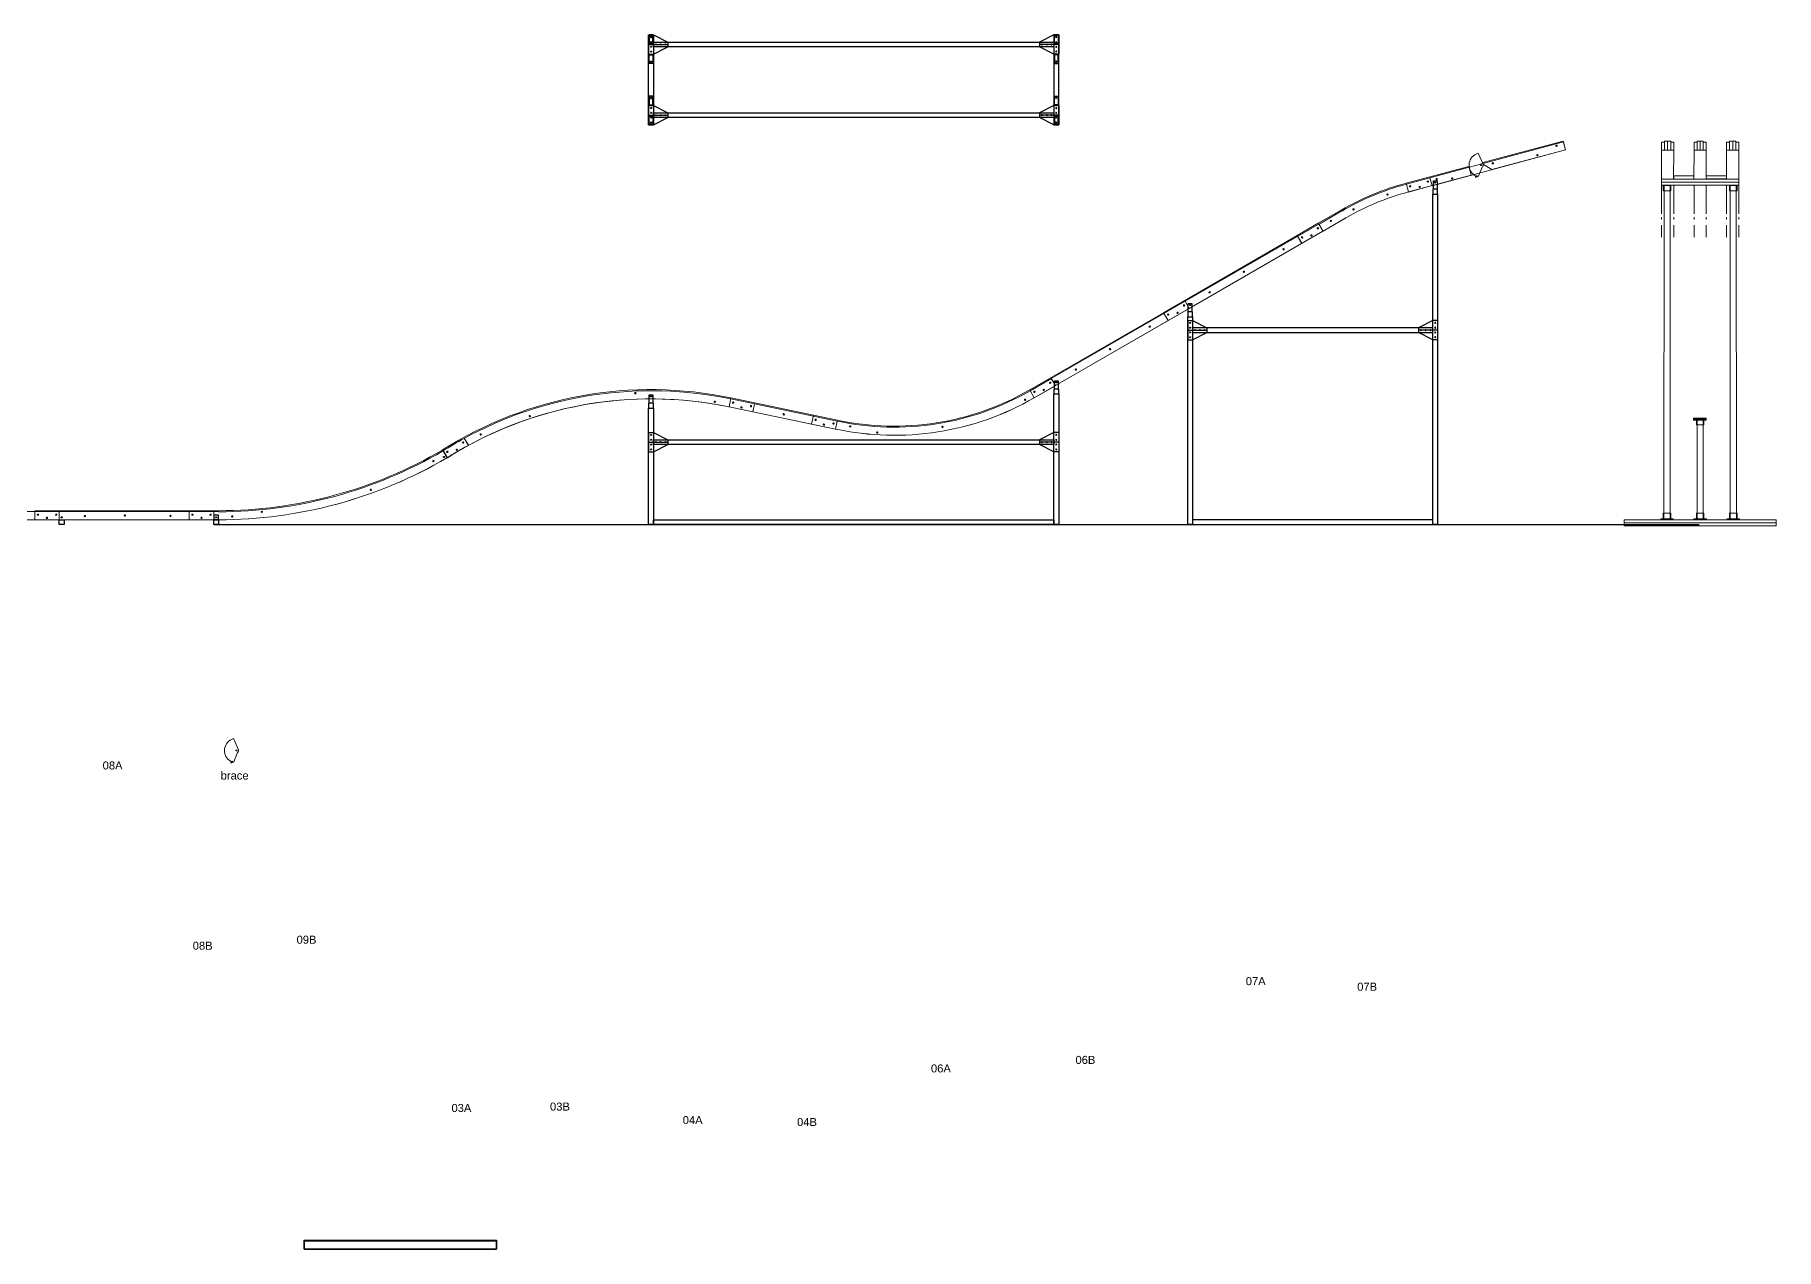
# Model space of a CAD drawing. Header units: millimetres. Extents: x -5533 to 28368, y -10878 to 14029.
# Drawn here: x 3861 to 14740, y -4556 to 3029 of the extents above; entities that cross this region are included whole.
import ezdxf

# ---------------------------------------------------------------- set-up
doc = ezdxf.new("R2010")
doc.units = ezdxf.units.MM
doc.layers.add('newTrack', color=7, linetype='Continuous', lineweight=20)
doc.layers.add('registration marking', color=7, linetype='Continuous', lineweight=20)
doc.styles.get("Standard").update_dxf_attribs({"font": 'arial.ttf'})

# ---------------------------------------------------------------- blocks, each defined once
blk = doc.blocks.new('bracev1')
at = {"color": 7, "linetype": 'Continuous', "lineweight": 5, "transparency": 33554687}
for p, q in [((-20, 75), (-32, 69)), ((12, 5), (-20, 75)), ((-38, -66), (-33, -78)), ((-33, -78), (-17, -70)), ((-17, -70), (5, -12))]:
    blk.add_line(p, q, dxfattribs=at)
for centre in [(0, 0), (-28, -69)]:
    blk.add_circle(centre, 2.5)
for radius, start, end in [(76.2, 114.4623, 240.1477), (12.7, 294.4623, 24.4623)]:
    blk.add_arc((0, 0), radius, start, end, dxfattribs=at)
blk = doc.blocks.new('02A')
blk.add_circle((15, 15), 3)
at = {"layer": 'newTrack'}
for p, q in [((0, 0), (0, 51)), ((0, 51), (965, 51)), ((965, 0), (0, 0)), ((965, 51), (965, 0))]:
    blk.add_line(p, q, dxfattribs=at)
for centre in [(832, 32), (889, 13), (946, 32)]:
    blk.add_circle(centre, 4, dxfattribs=at)
at = {"layer": 'registration marking', "color": 7, "transparency": 33554687}
for centre in [(161, 23), (410, 27), (695, 25)]:
    blk.add_circle(centre, 4, dxfattribs=at)
blk = doc.blocks.new('03A')
for centre in [(1439, 393), (15, 15)]:
    blk.add_circle(centre, 3)
at = {"layer": 'newTrack'}
for p, q in [((1591, 465), (1565, 509)), ((31, 51), (0, 51)), ((0, 51), (0, 0)), ((0, 0), (31, 0))]:
    blk.add_line(p, q, dxfattribs=at)
for centre in [(1519, 438), (1558, 483), (1460, 425)]:
    blk.add_circle(centre, 4, dxfattribs=at)
for centre, radius, start, end in [((2732, -1632), 2438, 118.5979, 122.242), ((2732, -1632), 2387, 118.5591, 122.2617), ((32, 2818), 2768, 269.974, 300.3657), ((32, 2818), 2818, 269.974, 300.3828)]:
    blk.add_arc(centre, radius, start, end, dxfattribs=at)
at = {"layer": 'registration marking', "color": 7, "transparency": 33554687}
for centre in [(1372, 366), (1372, 366), (982, 187), (982, 187), (115, 21), (115, 21), (301, 50), (301, 50)]:
    blk.add_circle(centre, 4, dxfattribs=at)
blk = doc.blocks.new('04A')
blk.add_circle((1141, 305), 3)
at = {"layer": 'newTrack'}
for p, q in [((1629, 240), (1778, 209)), ((1788, 259), (1639, 290)), ((1778, 209), (1788, 259)), ((-26, 44), (0, 0))]:
    blk.add_line(p, q, dxfattribs=at)
for centre in [(1654, 267), (1706, 237), (1766, 244)]:
    blk.add_circle(centre, 4, dxfattribs=at)
for radius, end in [(2438, 118.5973), (2387, 118.5585)]:
    blk.add_arc((1141, -2097), radius, 78.2203, end, dxfattribs=at)
at = {"layer": 'registration marking', "color": 7, "transparency": 33554687}
for centre in [(1043, 326), (1540, 272), (383, 183), (77, 68)]:
    blk.add_circle(centre, 4, dxfattribs=at)
blk = doc.blocks.new('05A')
at = {"layer": 'newTrack'}
for p, q in [((10, 50), (0, 0)), ((526, -58), (10, 50)), ((0, 0), (516, -108)), ((516, -108), (526, -58))]:
    blk.add_line(p, q, dxfattribs=at)
for centre in [(392, -49), (444, -80), (503, -73)]:
    blk.add_circle(centre, 4, dxfattribs=at)
at = {"layer": 'registration marking', "color": 7, "transparency": 33554687}
blk.add_circle((192, -15), 4, dxfattribs=at)
blk = doc.blocks.new('06A')
at = {"layer": 'newTrack'}
for p, q in [((1217, 239), (1349, 315)), ((1374, 271), (1242, 195)), ((1349, 315), (1374, 271)), ((0, 0), (10, 50)), ((10, 50), (11, 50))]:
    blk.add_line(p, q, dxfattribs=at)
for centre in [(1243, 232), (1302, 244), (1342, 289)]:
    blk.add_circle(centre, 4, dxfattribs=at)
for radius, start in [(1697, 257.8397), (1748, 257.8453)]:
    blk.add_arc((368, 1709), radius, start, 300, dxfattribs=at)
at = {"layer": 'registration marking', "color": 7, "transparency": 33554687}
for centre in [(1185, 183), (92, 17), (669, 13), (261, -22)]:
    blk.add_circle(centre, 4, dxfattribs=at)
blk = doc.blocks.new('07A')
at = {"layer": 'newTrack'}
for p, q in [((521, 293), (668, 333)), ((668, 333), (681, 284)), ((681, 284), (534, 244)), ((-25, 44), (117, 126)), ((0, 0), (-25, 44)), ((142, 82), (0, 0))]:
    blk.add_line(p, q, dxfattribs=at)
for centre in [(544, 280), (604, 276), (655, 310)]:
    blk.add_circle(centre, 4, dxfattribs=at)
for radius in [1676, 1626]:
    blk.add_arc((955, -1326), radius, 105, 120, dxfattribs=at)
at = {"layer": 'registration marking', "color": 7, "transparency": 33554687}
for centre in [(403, 228), (190, 136), (49, 64)]:
    blk.add_circle(centre, 4, dxfattribs=at)
blk = doc.blocks.new('08A')
at = {"color": 7, "linetype": 'Continuous', "lineweight": 5, "transparency": 33554687}
blk.add_circle((307, 128), 2.5, dxfattribs=at)
blk.add_circle((20, 20), 3)
at = {"layer": 'newTrack', "color": 7, "linetype": 'Continuous', "lineweight": 5, "transparency": 33554687}
for p, q in [((-13, 49), (821, 273)), ((834, 224), (0, 0)), ((821, 273), (834, 224)), ((0, 0), (-13, 49))]:
    blk.add_line(p, q, dxfattribs=at)
at = {"layer": 'registration marking', "color": 7, "linetype": 'Continuous', "lineweight": 5, "transparency": 33554687}
for centre in [(778, 249), (379, 140), (659, 190), (29, 41), (29, 41), (125, 45)]:
    blk.add_circle(centre, 4, dxfattribs=at)
blk = doc.blocks.new('02B')
blk.add_circle((1133, 415), 3)
at = {"layer": 'newTrack'}
for p, q in [((965, 457), (1930, 457)), ((965, 400), (965, 457)), ((1930, 457), (1930, 400)), ((1930, 400), (965, 400))]:
    blk.add_line(p, q, dxfattribs=at)
for centre in [(984, 432), (1099, 432), (1041, 413)]:
    blk.add_circle(centre, 4, dxfattribs=at)
at = {"layer": 'registration marking', "color": 7, "transparency": 33554687}
for centre in [(1278, 423), (1528, 427), (1812, 425)]:
    blk.add_circle(centre, 4, dxfattribs=at)
blk = doc.blocks.new('03B')
for centre in [(1591, 393), (167, 15)]:
    blk.add_circle(centre, 3)
at = {"layer": 'newTrack'}
for p, q in [((1612, 388), (1583, 437)), ((0, 57), (0, 0)), ((183, 57), (0, 57)), ((0, 0), (183, 0))]:
    blk.add_line(p, q, dxfattribs=at)
for centre in [(19, 32), (76, 13), (133, 32)]:
    blk.add_circle(centre, 4, dxfattribs=at)
for centre, radius, start, end in [((185, 2818), 2761, 269.974, 300.3636), ((2884, -1632), 2445, 122.1753, 122.2395), ((185, 2818), 2818, 269.974, 300.3828), ((2884, -1632), 2387, 122.2173, 122.2617)]:
    blk.add_arc(centre, radius, start, end, dxfattribs=at)
at = {"layer": 'registration marking', "color": 7, "transparency": 33554687}
for centre in [(1525, 366), (1134, 187), (268, 21), (454, 50)]:
    blk.add_circle(centre, 4, dxfattribs=at)
blk = doc.blocks.new('04B')
blk.add_circle((1273, 383), 3)
at = {"layer": 'newTrack'}
for p, q in [((1772, 373), (1760, 317)), ((0, 0), (-29, 49))]:
    blk.add_line(p, q, dxfattribs=at)
for centre in [(0, 37), (59, 49), (99, 95)]:
    blk.add_circle(centre, 4, dxfattribs=at)
for radius, end in [(2445, 122.1753), (2387, 122.2173)]:
    blk.add_arc((1273, -2020), radius, 78.22, end, dxfattribs=at)
at = {"layer": 'registration marking', "color": 7, "transparency": 33554687}
for centre in [(1175, 403), (1671, 349), (515, 260), (209, 145)]:
    blk.add_circle(centre, 4, dxfattribs=at)
blk = doc.blocks.new('05B')
at = {"layer": 'newTrack'}
for p, q in [((12, 56), (0, 0)), ((527, -52), (12, 56)), ((0, 0), (516, -108)), ((516, -108), (527, -52))]:
    blk.add_line(p, q, dxfattribs=at)
for centre in [(25, 27), (77, -3), (137, 4)]:
    blk.add_circle(centre, 4, dxfattribs=at)
at = {"layer": 'registration marking', "color": 7, "transparency": 33554687}
blk.add_circle((342, -47), 4, dxfattribs=at)
blk = doc.blocks.new('06B')
at = {"layer": 'newTrack'}
for p, q in [((1363, 213), (1391, 164)), ((0, 0), (12, 56)), ((149, -31), (0, 0)), ((12, 56), (161, 25))]:
    blk.add_line(p, q, dxfattribs=at)
for centre in [(25, 27), (77, -3), (137, 4)]:
    blk.add_circle(centre, 4, dxfattribs=at)
for radius, start in [(1748, 257.8453), (1691, 257.839)]:
    blk.add_arc((517, 1678), radius, start, 300, dxfattribs=at)
at = {"layer": 'registration marking', "color": 7, "transparency": 33554687}
for centre in [(1334, 152), (242, -14), (410, -53), (818, -18)]:
    blk.add_circle(centre, 4, dxfattribs=at)
blk = doc.blocks.new('07B')
at = {"layer": 'newTrack'}
for p, q in [((651, 376), (666, 321)), ((-29, 49), (102, 125)), ((102, 125), (245, 208)), ((274, 158), (131, 76)), ((0, 0), (-29, 49)), ((131, 76), (0, 0))]:
    blk.add_line(p, q, dxfattribs=at)
for centre in [(1, 37), (60, 49), (100, 94)]:
    blk.add_circle(centre, 4, dxfattribs=at)
for radius in [1683, 1626]:
    blk.add_arc((1087, -1250), radius, 105, 120, dxfattribs=at)
at = {"layer": 'registration marking', "color": 7, "transparency": 33554687}
for centre in [(535, 304), (181, 140), (322, 212)]:
    blk.add_circle(centre, 4, dxfattribs=at)
blk = doc.blocks.new('08B')
blk.add_circle((167, 59), 3)
at = {"color": 7, "linetype": 'Continuous', "lineweight": 5, "transparency": 33554687}
blk.add_circle((176, 80), 4, dxfattribs=at)
at = {"layer": 'newTrack', "color": 7, "linetype": 'Continuous', "lineweight": 5, "transparency": 33554687}
for p, q in [((-15, 55), (377, 160)), ((377, 160), (392, 105)), ((0, 0), (-15, 55)), ((392, 105), (0, 0))]:
    blk.add_line(p, q, dxfattribs=at)
at = {"layer": 'newTrack'}
for centre in [(10, 36), (70, 32), (121, 65)]:
    blk.add_circle(centre, 4, dxfattribs=at)
at = {"layer": 'registration marking', "color": 7, "linetype": 'Continuous', "lineweight": 5, "transparency": 33554687}
for centre in [(176, 80), (273, 85)]:
    blk.add_circle(centre, 4, dxfattribs=at)
blk = doc.blocks.new('09B')
at = {"layer": 'newTrack', "color": 7, "linetype": 'Continuous', "lineweight": 5, "transparency": 33554687}
for p, q in [((-517, -79), (-15, 55)), ((0, 0), (-460, -123)), ((-15, 55), (0, 0)), ((0, 0), (-15, 55)), ((-513, -92), (-517, -79)), ((-460, -123), (-513, -92))]:
    blk.add_line(p, q, dxfattribs=at)
at = {"layer": 'registration marking', "color": 7, "linetype": 'Continuous', "lineweight": 5, "transparency": 33554687}
for centre in [(-56, 26), (-455, -84), (-176, -34)]:
    blk.add_circle(centre, 4, dxfattribs=at)
blk = doc.blocks.new('3030挤压直角件')
blk.add_lwpolyline([(0, 53), (22, 53), (22, 0), (0, 0)], close=True)
blk.add_circle((11, 42.5), 3.25)
blk = doc.blocks.new('3030直角L型直接')
blk.add_lwpolyline([(0, 30), (26, 30), (26, 0), (0, 0)], close=True)
blk.add_circle((13, 15), 3.15)
blk = doc.blocks.new('3030固定板')
for p, q in [((-60, 30), (-15, 120)), ((-60, 30), (-15, 120)), ((-15, 120), (15, 120)), ((0, 0), (0, 120)), ((60, 30), (15, 120)), ((60, 30), (15, 120)), ((-60, 0), (-60, 30)), ((-60, 0), (-60, 30)), ((-60, 0), (60, 0)), ((60, 0), (60, 30)), ((60, 0), (60, 30))]:
    blk.add_line(p, q)
for centre in [(-45, 15), (-15, 15), (0, 105), (0, 75), (0, 45), (15, 15), (45, 15)]:
    blk.add_circle(centre, 3)

msp = doc.modelspace()

# ---------------------------------------------------------------- linework, layer by layer
at = {"lineweight": 20}
for p, q in [((14022.991, 2308.474), (14022.991, 2128.508)), ((14099.742, 2308.474), (14099.191, 2128.895)), ((14226.742, 2308.474), (14226.191, 2128.508)), ((14302.942, 2308.474), (14302.391, 2128.508)), ((14429.942, 2308.474), (14429.391, 2128.508)), ((14505.591, 2308.474), (14505.656, 2128.508)), ((14023.056, 2090.408), (14023.056, 1910.443)), ((14099.806, 2090.408), (14099.256, 1910.83)), ((14226.806, 2090.408), (14226.256, 1910.443)), ((14303.006, 2090.408), (14302.456, 1910.443)), ((14430.006, 2090.408), (14429.456, 1910.443)), ((14505.656, 2090.408), (14505.721, 1910.443)), ((14023.056, 1890.147), (14023.056, 1876.146)), ((14099.49, 1890.147), (14099.447, 1876.146)), ((14226.491, 1890.147), (14226.448, 1876.146)), ((14302.691, 1890.147), (14302.648, 1876.146)), ((14429.691, 1890.147), (14429.648, 1876.146)), ((14505.693, 1890.147), (14505.698, 1876.146)), ((14023.056, 1764.393), (14023.056, 1841.204)), ((14099.49, 1764.393), (14099.256, 1840.817)), ((14226.491, 1764.393), (14226.256, 1841.204)), ((14302.691, 1764.393), (14302.456, 1841.204)), ((14429.691, 1764.393), (14429.456, 1841.204)), ((14505.693, 1764.393), (14505.721, 1841.204))]:
    msp.add_line(p, q, dxfattribs=at)
at = {"linetype": 'ByBlock', "lineweight": 20}
for p, q in [((14032.892, 2359.274), (14032.892, 2359.274)), ((14052.696, 2365.624), (14052.696, 2365.624)), ((14071.167, 2365.624), (14071.167, 2365.624)), ((14092.789, 2359.274), (14092.789, 2359.274)), ((14236.092, 2359.274), (14236.092, 2359.274)), ((14255.896, 2365.624), (14255.896, 2365.624)), ((14274.367, 2365.624), (14274.367, 2365.624)), ((14295.989, 2359.274), (14295.989, 2359.274)), ((14439.292, 2359.274), (14439.292, 2359.274)), ((14459.097, 2365.624), (14459.097, 2365.624)), ((14477.567, 2365.624), (14477.567, 2365.624)), ((14499.189, 2359.274), (14499.189, 2359.274))]:
    msp.add_line(p, q, dxfattribs=at)
msp.add_line((4978.4, -30), (14257.657, -30))
for points in [[(7695.449, 3029), (7725.449, 3029), (7725.449, 2467), (7695.449, 2467)], [(7725.449, 2984), (10227.258, 2984), (10227.258, 2954), (7725.449, 2954)], [(10257.258, 3029), (10227.258, 3029), (10227.258, 2467), (10257.258, 2467)], [(7725.449, 2542), (10227.258, 2542), (10227.258, 2512), (7725.449, 2512)], [(12594.736, 2034.405), (12624.736, 2034.405), (12624.736, 2064.405), (12594.736, 2064.405)], [(12594.736, 2034.405), (12624.736, 2034.405), (12624.736, -30), (12594.736, -30)], [(11063.146, 1268.514), (11093.146, 1268.514), (11093.146, 1298.514), (11063.146, 1298.514)], [(11063.146, 1268.514), (11093.146, 1268.514), (11093.146, -30), (11063.146, -30)], [(11093.146, 1170), (12594.736, 1170), (12594.736, 1200), (11093.146, 1200)], [(10227.258, 785.914), (10257.258, 785.914), (10257.258, 815.914), (10227.258, 815.914)], [(10227.258, 785.914), (10257.258, 785.914), (10257.258, -30), (10227.258, -30)], [(7695.449, 698.12), (7725.449, 698.12), (7725.449, 728.12), (7695.449, 728.12)], [(7695.449, 698.12), (7725.449, 698.12), (7725.449, -30), (7695.449, -30)], [(7725.449, 500), (10227.258, 500), (10227.258, 470), (7725.449, 470)], [(4013.2, 0), (4043.2, 0), (4043.2, -30), (4013.2, -30)], [(4978.4, 0), (5008.4, 0), (5008.4, -30), (4978.4, -30)], [(7725.449, 0), (10227.258, 0), (10227.258, -30), (7725.449, -30)], [(11093.146, -30), (12594.736, -30), (12594.736, 0), (11093.146, 0)], [(5544.402, -4498.359), (6744.402, -4498.359), (6744.402, -4555.509), (5544.402, -4555.509)], [(5544.402, -4555.509), (6744.402, -4555.509), (6744.402, -4504.709), (5544.402, -4504.709)]]:
    msp.add_lwpolyline(points, close=True)
at = {"lineweight": 20}
for points in [[(14023.541, 2359.274), (14042.591, 2359.274), (14042.591, 2308.474), (14023.541, 2308.474)], [(14042.592, 2365.624), (14061.642, 2365.624), (14061.642, 2308.474), (14042.592, 2308.474)], [(14061.642, 2365.624), (14080.692, 2365.624), (14080.692, 2308.474), (14061.642, 2308.474)], [(14080.692, 2359.274), (14099.742, 2359.274), (14099.742, 2308.474), (14080.692, 2308.474)], [(14226.742, 2359.274), (14245.792, 2359.274), (14245.792, 2308.474), (14226.742, 2308.474)], [(14245.792, 2365.624), (14264.842, 2365.624), (14264.842, 2308.474), (14245.792, 2308.474)], [(14264.842, 2365.624), (14283.892, 2365.624), (14283.892, 2308.474), (14264.842, 2308.474)], [(14283.892, 2359.274), (14302.942, 2359.274), (14302.942, 2308.474), (14283.892, 2308.474)], [(14429.942, 2359.274), (14448.992, 2359.274), (14448.992, 2308.474), (14429.942, 2308.474)], [(14448.992, 2365.624), (14468.042, 2365.624), (14468.042, 2308.474), (14448.992, 2308.474)], [(14468.042, 2365.624), (14487.092, 2365.624), (14487.092, 2308.474), (14468.042, 2308.474)], [(14487.092, 2359.274), (14506.142, 2359.274), (14506.142, 2308.474), (14487.092, 2308.474)], [(14505.692, 2109.458), (14505.692, 2090.408), (14023.075, 2090.408), (14023.075, 2109.458)], [(14505.692, 2128.508), (14505.692, 2109.458), (14023.166, 2109.458), (14023.166, 2128.508)], [(14034.323, 2090.408), (14034.323, 2055.516), (14080.619, 2055.516), (14080.619, 2090.408)], [(14077.269, 2087.509), (14076.779, 6.784), (14038.679, 6.784), (14039.169, 2087.509)], [(14226.191, 2147.558), (14226.191, 2128.508), (14099.22, 2128.933), (14099.22, 2147.983)], [(14429.421, 2147.843), (14429.421, 2128.793), (14302.391, 2128.895), (14302.391, 2147.945)], [(14495.361, 2090.408), (14495.361, 2055.516), (14449.065, 2055.516), (14449.065, 2090.408)], [(14452.414, 2087.509), (14452.905, 6.784), (14491.005, 6.784), (14490.514, 2087.509)], [(14096.732, 0), (14096.732, 6.784), (14018.673, 6.784), (14018.673, 0)], [(14080.85, 6.784), (14080.85, 41.676), (14034.554, 41.676), (14034.554, 6.784)], [(14432.951, 0), (14432.951, 6.784), (14511.011, 6.784), (14511.011, 0)], [(14448.833, 6.784), (14448.833, 41.676), (14495.129, 41.676), (14495.129, 6.784)]]:
    msp.add_lwpolyline(points, close=True, dxfattribs=at)
at = {"color": 252, "lineweight": 20, "true_color": 0x939598}
for points in [[(14224.039, 635.311), (14224.065, 628.527), (14302.124, 628.824), (14302.098, 635.607)], [(14224.065, 628.527), (14224.091, 621.744), (14302.15, 622.04), (14302.124, 628.824)], [(14241.331, 628.824), (14241.331, 593.932), (14287.627, 593.932), (14287.627, 628.824)], [(14284.277, 625.925), (14283.892, 6.784), (14245.792, 6.784), (14246.177, 625.925)], [(14303.871, 0), (14303.871, 6.784), (14225.812, 6.784), (14225.812, 0)], [(14287.99, 6.784), (14287.99, 41.676), (14241.694, 41.676), (14241.694, 6.784)]]:
    msp.add_lwpolyline(points, close=True, dxfattribs=at)
at = {"layer": 'newTrack', "lineweight": 20}
for points in [[(13790.073, -19.05), (14739.611, -19.05), (14739.611, 0), (13790.073, 0)], [(13789.993, -38.1), (14739.531, -38.1), (14739.531, -19.05), (13789.993, -19.05)]]:
    msp.add_lwpolyline(points, close=True, dxfattribs=at)

# ---------------------------------------------------------------- block references
for name, p, rotation in [('3030固定板', (7695.449, 2969), 270), ('3030挤压直角件', (7721.449, 2904), 180), ('3030固定板', (7695.449, 2527), 270), ('3030挤压直角件', (7721.449, 2520), 180), ('02B', (10304.785, 415.314), 30), ('02A', (11072.655, 1320.524), 30), ('02A', (10236.767, 837.924), 30), ('02B', (9468.897, -67.286), 30), ('3030固定板', (11063.146, 1185), 270), ('3030固定板', (7695.449, 485), 270)]:
    msp.add_blockref(name, p, dxfattribs=dict(rotation=rotation))
at = {"xscale": -1}
for p in [(7721.449, 2976), (7721.449, 2592)]:
    msp.add_blockref('3030挤压直角件', p, dxfattribs=at)
for name, p, rotation in [('3030固定板', (10257.258, 2969), 90), ('3030挤压直角件', (10231.258, 2904), 180), ('3030固定板', (10257.258, 2527), 90), ('3030挤压直角件', (10231.258, 2520), 180), ('3030固定板', (12624.736, 1185), 90), ('3030固定板', (10257.258, 485), 90)]:
    msp.add_blockref(name, p, dxfattribs=dict(at, rotation=rotation))
for name, p in [('3030挤压直角件', (10231.258, 2976)), ('3030挤压直角件', (10231.258, 2592)), ('08A', (12589.736, 2086.905)), ('bracev1', (12897.188, 2215.304)), ('09B', (13423.909, 2310.421)), ('08B', (12442.529, 2047.461)), ('07B', (11776.561, 1726.924)), ('07A', (11908.543, 1803.124)), ('3030挤压直角件', (12598.736, 2064.405)), ('3030挤压直角件', (11067.146, 1298.514)), ('04B', (6437.675, 388.045)), ('04A', (6569.135, 465.143)), ('06A', (8862.627, 566.705)), ('3030挤压直角件', (7699.449, 728.12)), ('06B', (8713.437, 597.817)), ('3030挤压直角件', (10231.258, 815.914)), ('05B', (8197.837, 705.341)), ('05A', (8347.028, 674.228)), ('03B', (4826, 0)), ('03A', (4978.4, 0)), ('02A', (3048, 0)), ('02B', (2895.6, -400)), ('02A', (4013.2, 0)), ('3030直角L型直接', (4980.4, 0)), ('bracev1', (5121.399, -1441.53))]:
    msp.add_blockref(name, p)

# ---------------------------------------------------------------- texts
at = {"char_height": 50, "attachment_point": 1}
for s, insert in [('08A', (4284.451, -1509.401)), ('brace', (5021.91, -1572.247)), ('09B', (5496.15, -2597.657)), ('08B', (4847.233, -2635.168)), ('07A', (11425.914, -2856.597)), ('07B', (12122.144, -2891.255)), ('06B', (10362.05, -3348.317)), ('06A', (9459.329, -3401.672)), ('03A', (6463.779, -3648.601)), ('03B', (7079.26, -3640.008)), ('04A', (7908.51, -3724.156)), ('04B', (8622.765, -3736.436))]:
    msp.add_mtext_dynamic_manual_height_columns(s, width=168.92398, gutter_width=12.5, heights=[0], dxfattribs=dict(at, insert=insert))

doc.saveas('drawing.dxf')
